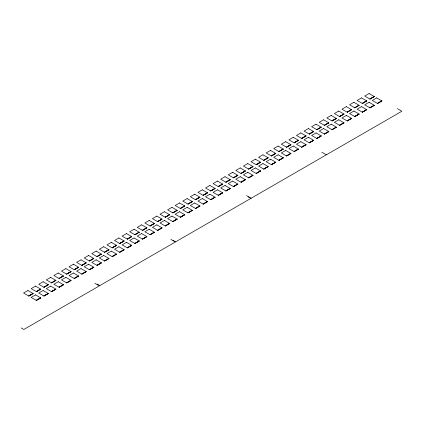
<?xml version="1.0" encoding="UTF-8"?>
<svg xmlns="http://www.w3.org/2000/svg" width="423" height="423" viewBox="0 0 423 423"><rect width="100%" height="100%" fill="white"/><g stroke="black" fill="none" stroke-linecap="round" stroke-linejoin="round"><path stroke-width="0.63" d="M397.334 108.626L401.85 111.233L175.624 241.845L172.933 240.29M321.84 152.217L326.355 154.823M246.604 195.648L251.119 198.26M248.164 196.854L250.86 198.408M170.876 239.37L175.392 241.982L99.897 285.567L97.205 284.013M94.821 283.283L99.336 285.89L23.841 329.475L21.15 327.92M27.939 290.49L23.561 293.017L28.611 295.936L32.994 293.409L27.939 290.49M35.521 286.112L31.138 288.639L36.193 291.558L40.576 289.031L35.521 286.112M43.104 281.734L38.72 284.261L43.775 287.18L48.153 284.653L43.104 281.734M50.681 277.356L46.303 279.889L51.357 282.807L55.736 280.275L50.681 277.356M58.263 272.983L53.885 275.51L58.94 278.429L63.318 275.896L58.263 272.983M65.845 268.605L61.467 271.132L66.517 274.051L70.9 271.524L65.845 268.605M73.428 264.227L69.044 266.754L74.099 269.673L78.482 267.146L73.428 264.227M81.01 259.849L76.626 262.376L81.681 265.295L86.059 262.768L81.01 259.849M88.587 255.471L84.209 258.004L89.264 260.922L93.642 258.39L88.587 255.471M96.169 251.098L91.791 253.626L96.846 256.544L101.224 254.012L96.169 251.098M103.751 246.72L99.373 249.247L104.423 252.166L108.806 249.639L103.751 246.72M111.334 242.342L106.95 244.869L112.005 247.788L116.388 245.261L111.334 242.342M118.916 237.964L114.533 240.491L119.587 243.41L123.965 240.883L118.916 237.964M126.493 233.586L122.115 236.119L127.17 239.037L131.548 236.505L126.493 233.586M134.075 229.213L129.697 231.741L134.752 234.659L139.13 232.127L134.075 229.213M141.657 224.835L137.279 227.363L142.329 230.281L146.712 227.754L141.657 224.835M149.24 220.457L144.856 222.984L149.911 225.903L154.295 223.376L149.24 220.457M156.822 216.079L152.439 218.606L157.493 221.525L161.872 218.998L156.822 216.079M164.399 211.701L160.021 214.234L165.076 217.152L169.454 214.62L164.399 211.701M171.981 207.328L167.603 209.856L172.658 212.774L177.036 210.242L171.981 207.328M179.564 202.95L175.185 205.478L180.235 208.396L184.618 205.869L179.564 202.95M187.146 198.572L182.762 201.099L187.817 204.018L192.201 201.491L187.146 198.572M194.728 194.194L190.345 196.727L195.4 199.64L199.778 197.113L194.728 194.194M202.305 189.816L197.927 192.349L202.982 195.267L207.36 192.735L202.305 189.816M209.887 185.443L205.509 187.971L210.564 190.889L214.942 188.362L209.887 185.443M217.47 181.065L213.092 183.593L218.141 186.511L222.524 183.984L217.47 181.065M225.052 176.687L220.669 179.215L225.723 182.133L230.107 179.606L225.052 176.687M232.634 172.309L228.251 174.842L233.306 177.755L237.684 175.228L232.634 172.309M240.211 167.931L235.833 170.464L240.888 173.382L245.266 170.85L240.211 167.931M247.793 163.558L243.415 166.086L248.47 169.004L252.848 166.477L247.793 163.558M255.376 159.18L250.998 161.708L256.047 164.626L260.431 162.099L255.376 159.18M262.958 154.802L258.575 157.33L263.629 160.248L268.013 157.721L262.958 154.802M270.54 150.424L266.157 152.957L271.212 155.87L275.59 153.343L270.54 150.424M278.117 146.046L273.739 148.579L278.794 151.497L283.172 148.965L278.117 146.046M285.699 141.673L281.321 144.201L286.376 147.119L290.754 144.592L285.699 141.673M293.282 137.295L288.904 139.823L293.953 142.741L298.337 140.214L293.282 137.295M300.864 132.917L296.481 135.445L301.536 138.363L305.919 135.836L300.864 132.917M308.446 128.539L304.063 131.072L309.118 133.985L313.496 131.458L308.446 128.539M316.023 124.166L311.645 126.694L316.7 129.612L321.078 127.08L316.023 124.166M323.606 119.788L319.228 122.316L324.282 125.234L328.66 122.707L323.606 119.788M331.188 115.41L326.805 117.938L331.859 120.856L336.243 118.329L331.188 115.41M338.77 111.032L334.387 113.56L339.442 116.478L343.825 113.951L338.77 111.032M346.352 106.654L341.969 109.187L347.024 112.1L351.402 109.573L346.352 106.654M353.929 102.281L349.551 104.809L354.606 107.728L358.984 105.195L353.929 102.281M361.512 97.903L357.134 100.431L362.188 103.349L366.567 100.822L361.512 97.903M369.094 93.525L364.711 96.053L369.765 98.971L374.149 96.444L369.094 93.525M33.19 293.52L28.812 296.052L33.19 293.52M40.772 289.147L36.394 291.674L40.772 289.147M48.354 284.769L43.976 287.296L48.354 284.769M55.936 280.391L51.553 282.918L55.936 280.391M63.519 276.013L59.135 278.54L63.519 276.013M71.096 271.635L66.718 274.167L71.096 271.635M78.678 267.262L74.3 269.789L78.678 267.262M86.26 262.884L81.882 265.411L86.26 262.884M93.843 258.506L89.459 261.033L93.843 258.506M101.425 254.128L97.041 256.655L101.425 254.128M109.002 249.75L104.624 252.282L109.002 249.75M116.584 245.377L112.206 247.904L116.584 245.377M124.166 240.999L119.788 243.526L124.166 240.999M131.749 236.621L127.365 239.148L131.749 236.621M139.331 232.243L134.948 234.77L139.331 232.243M146.908 227.865L142.53 230.398L146.908 227.865M154.49 223.492L150.112 226.019L154.49 223.492M162.072 219.114L157.694 221.641L162.072 219.114M169.655 214.736L165.271 217.263L169.655 214.736M177.237 210.358L172.854 212.891L177.237 210.358M184.814 205.98L180.436 208.513L184.814 205.98M192.396 201.607L188.018 204.135L192.396 201.607M199.979 197.229L195.6 199.756L199.979 197.229M207.561 192.851L203.177 195.378L207.561 192.851M215.143 188.473L210.76 191.006L215.143 188.473M222.72 184.095L218.342 186.628L222.72 184.095M230.302 179.722L225.924 182.25L230.302 179.722M237.885 175.344L233.507 177.871L237.885 175.344M245.467 170.966L241.084 173.493L245.467 170.966M253.049 166.588L248.666 169.121L253.049 166.588M260.626 162.21L256.248 164.743L260.626 162.21M268.208 157.837L263.83 160.365L268.208 157.837M275.791 153.459L271.413 155.987L275.791 153.459M283.373 149.081L278.99 151.608L283.373 149.081M290.955 144.703L286.572 147.236L290.955 144.703M298.532 140.325L294.154 142.858L298.532 140.325M306.115 135.952L301.736 138.48L306.115 135.952M313.697 131.574L309.319 134.102L313.697 131.574M321.279 127.196L316.896 129.724L321.279 127.196M328.861 122.818L324.478 125.351L328.861 122.818M336.438 118.445L332.06 120.973L336.438 118.445M344.021 114.067L339.643 116.595L344.021 114.067M351.603 109.689L347.225 112.217L351.603 109.689M359.185 105.311L354.802 107.839L359.185 105.311M366.767 100.933L362.384 103.466L366.767 100.933M374.344 96.56L369.966 99.088L374.344 96.56M35.521 294.868L31.138 297.395L36.193 300.314L40.576 297.781L35.521 294.868M43.104 290.49L38.72 293.017L43.775 295.936L48.153 293.409L43.104 290.49M50.681 286.112L46.303 288.639L51.357 291.558L55.736 289.031L50.681 286.112M58.263 281.734L53.885 284.261L58.94 287.18L63.318 284.653L58.263 281.734M65.845 277.356L61.467 279.889L66.517 282.807L70.9 280.275L65.845 277.356M73.428 272.983L69.044 275.51L74.099 278.429L78.482 275.896L73.428 272.983M81.01 268.605L76.626 271.132L81.681 274.051L86.059 271.524L81.01 268.605M88.587 264.227L84.209 266.754L89.264 269.673L93.642 267.146L88.587 264.227M96.169 259.849L91.791 262.376L96.846 265.295L101.224 262.768L96.169 259.849M103.751 255.471L99.373 258.004L104.423 260.922L108.806 258.39L103.751 255.471M111.334 251.098L106.95 253.626L112.005 256.544L116.388 254.012L111.334 251.098M118.916 246.72L114.533 249.247L119.587 252.166L123.965 249.639L118.916 246.72M126.493 242.342L122.115 244.869L127.17 247.788L131.548 245.261L126.493 242.342M134.075 237.964L129.697 240.491L134.752 243.41L139.13 240.883L134.075 237.964M141.657 233.586L137.279 236.119L142.329 239.037L146.712 236.505L141.657 233.586M149.24 229.213L144.856 231.741L149.911 234.659L154.295 232.127L149.24 229.213M156.822 224.835L152.439 227.363L157.493 230.281L161.872 227.754L156.822 224.835M164.399 220.457L160.021 222.984L165.076 225.903L169.454 223.376L164.399 220.457M171.981 216.079L167.603 218.606L172.658 221.525L177.036 218.998L171.981 216.079M179.564 211.701L175.185 214.234L180.235 217.152L184.618 214.62L179.564 211.701M187.146 207.328L182.762 209.856L187.817 212.774L192.201 210.242L187.146 207.328M194.728 202.95L190.345 205.478L195.4 208.396L199.778 205.869L194.728 202.95M202.305 198.572L197.927 201.099L202.982 204.018L207.36 201.491L202.305 198.572M209.887 194.194L205.509 196.727L210.564 199.64L214.942 197.113L209.887 194.194M217.47 189.816L213.092 192.349L218.141 195.267L222.524 192.735L217.47 189.816M225.052 185.443L220.669 187.971L225.723 190.889L230.107 188.362L225.052 185.443M232.634 181.065L228.251 183.593L233.306 186.511L237.684 183.984L232.634 181.065M240.211 176.687L235.833 179.215L240.888 182.133L245.266 179.606L240.211 176.687M247.793 172.309L243.415 174.842L248.47 177.755L252.848 175.228L247.793 172.309M255.376 167.931L250.998 170.464L256.047 173.382L260.431 170.85L255.376 167.931M262.958 163.558L258.575 166.086L263.629 169.004L268.013 166.477L262.958 163.558M270.54 159.18L266.157 161.708L271.212 164.626L275.59 162.099L270.54 159.18M278.117 154.802L273.739 157.33L278.794 160.248L283.172 157.721L278.117 154.802M285.699 150.424L281.321 152.957L286.376 155.87L290.754 153.343L285.699 150.424M293.282 146.046L288.904 148.579L293.953 151.497L298.337 148.965L293.282 146.046M300.864 141.673L296.481 144.201L301.536 147.119L305.919 144.592L300.864 141.673M308.446 137.295L304.063 139.823L309.118 142.741L313.496 140.214L308.446 137.295M316.023 132.917L311.645 135.445L316.7 138.363L321.078 135.836L316.023 132.917M323.606 128.539L319.228 131.072L324.282 133.985L328.66 131.458L323.606 128.539M331.188 124.166L326.805 126.694L331.859 129.612L336.243 127.08L331.188 124.166M338.77 119.788L334.387 122.316L339.442 125.234L343.825 122.707L338.77 119.788M346.352 115.41L341.969 117.938L347.024 120.856L351.402 118.329L346.352 115.41M353.929 111.032L349.551 113.56L354.606 116.478L358.984 113.951L353.929 111.032M361.512 106.654L357.134 109.187L362.188 112.1L366.567 109.573L361.512 106.654M369.094 102.281L364.711 104.809L369.765 107.728L374.149 105.195L369.094 102.281M376.676 97.903L372.293 100.431L377.348 103.349L381.731 100.822L376.676 97.903M40.772 297.898L36.394 300.425L40.772 297.898M48.354 293.52L43.976 296.052L48.354 293.52M55.936 289.147L51.553 291.674L55.936 289.147M63.519 284.769L59.135 287.296L63.519 284.769M71.096 280.391L66.718 282.918L71.096 280.391M78.678 276.013L74.3 278.54L78.678 276.013M86.26 271.635L81.882 274.167L86.26 271.635M93.843 267.262L89.459 269.789L93.843 267.262M101.425 262.884L97.041 265.411L101.425 262.884M109.002 258.506L104.624 261.033L109.002 258.506M116.584 254.128L112.206 256.655L116.584 254.128M124.166 249.75L119.788 252.282L124.166 249.75M131.749 245.377L127.365 247.904L131.749 245.377M139.331 240.999L134.948 243.526L139.331 240.999M146.908 236.621L142.53 239.148L146.908 236.621M154.49 232.243L150.112 234.77L154.49 232.243M162.072 227.865L157.694 230.398L162.072 227.865M169.655 223.492L165.271 226.019L169.655 223.492M177.237 219.114L172.854 221.641L177.237 219.114M184.814 214.736L180.436 217.263L184.814 214.736M192.396 210.358L188.018 212.891L192.396 210.358M199.979 205.98L195.6 208.513L199.979 205.98M207.561 201.607L203.177 204.135L207.561 201.607M215.143 197.229L210.76 199.756L215.143 197.229M222.72 192.851L218.342 195.378L222.72 192.851M230.302 188.473L225.924 191.006L230.302 188.473M237.885 184.095L233.507 186.628L237.885 184.095M245.467 179.722L241.084 182.25L245.467 179.722M253.049 175.344L248.666 177.871L253.049 175.344M260.626 170.966L256.248 173.493L260.626 170.966M268.208 166.588L263.83 169.121L268.208 166.588M275.791 162.21L271.413 164.743L275.791 162.21M283.373 157.837L278.99 160.365L283.373 157.837M290.955 153.459L286.572 155.987L290.955 153.459M298.532 149.081L294.154 151.608L298.532 149.081M306.115 144.703L301.736 147.236L306.115 144.703M313.697 140.325L309.319 142.858L313.697 140.325M321.279 135.952L316.896 138.48L321.279 135.952M328.861 131.574L324.478 134.102L328.861 131.574M336.438 127.196L332.06 129.724L336.438 127.196M344.021 122.818L339.643 125.351L344.021 122.818M351.603 118.445L347.225 120.973L351.603 118.445M359.185 114.067L354.802 116.595L359.185 114.067M366.767 109.689L362.384 112.217L366.767 109.689M374.344 105.311L369.966 107.839L374.344 105.311M381.927 100.933L377.549 103.466L381.927 100.933"/></g></svg>
